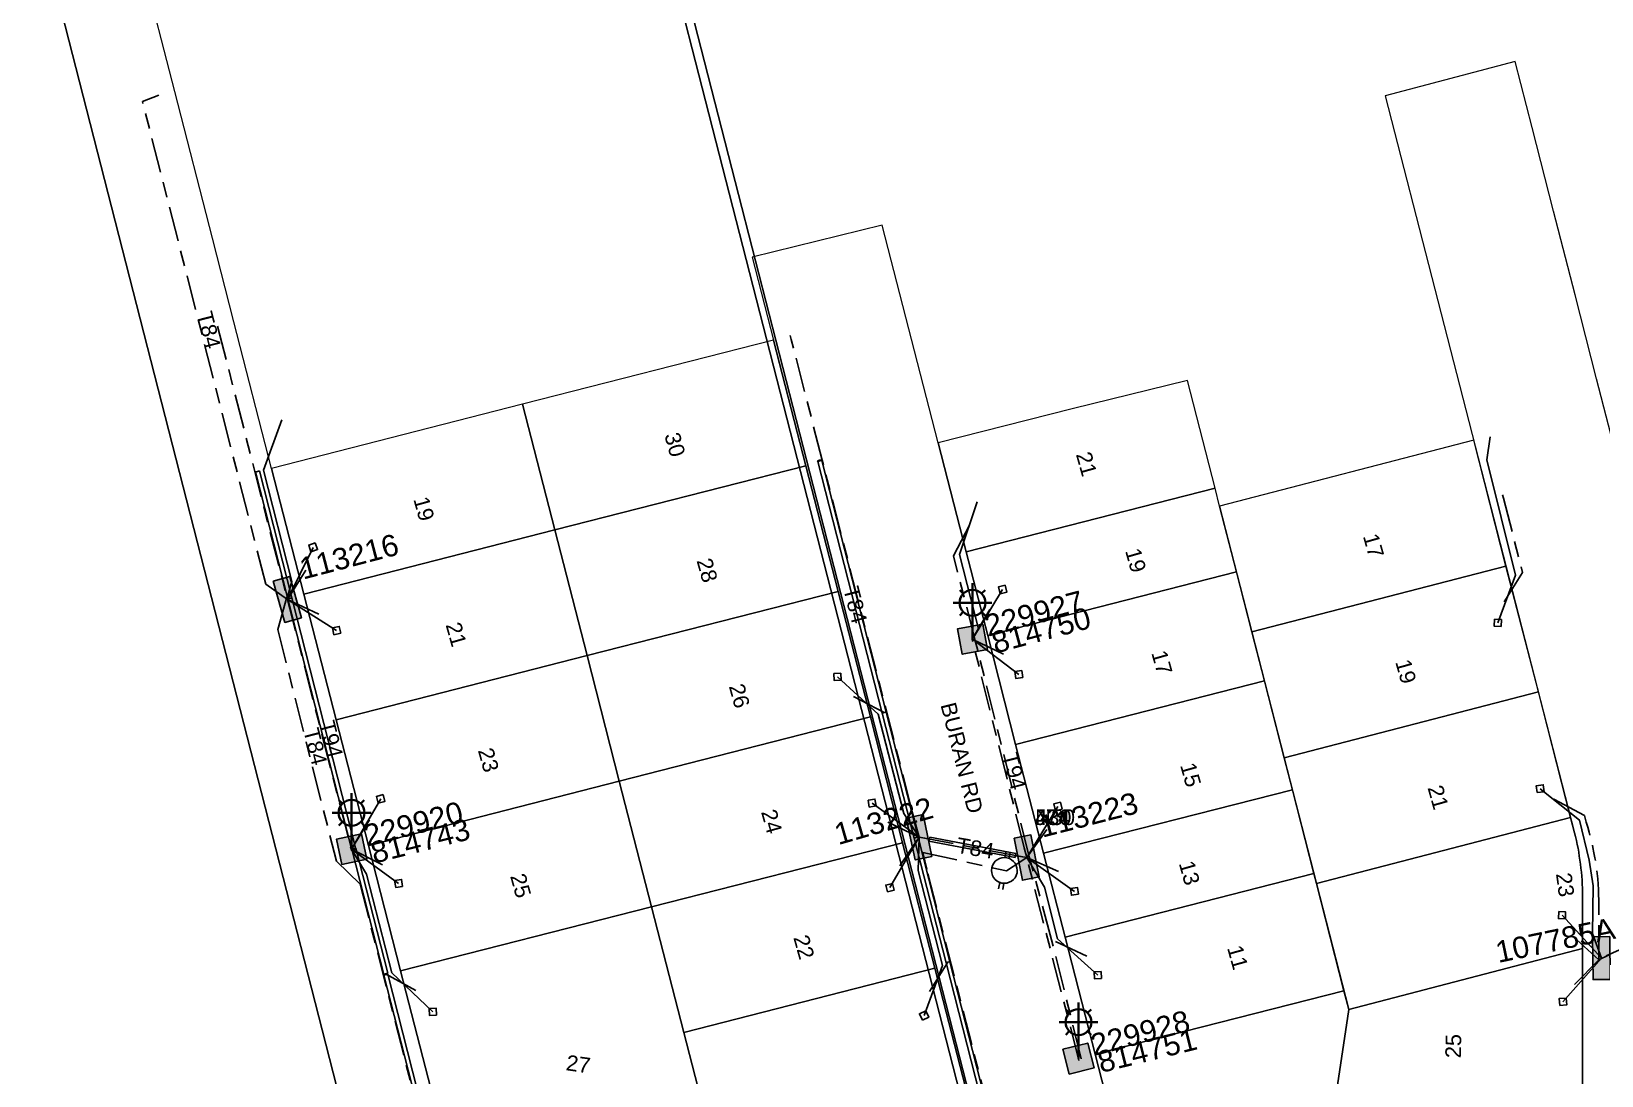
# Model space of a CAD drawing. Header units: metres. Extents: x 307322 to 308805, y 6255611 to 6257083.
# Drawn here: x 308260.2 to 308441.8, y 6256469.2 to 6256590 of the extents above; entities that cross this region are included whole.
import ezdxf
from ezdxf.enums import TextEntityAlignment as Align

# ---------------------------------------------------------------- set-up
doc = ezdxf.new("R2010")
doc.units = ezdxf.units.M
doc.linetypes.add('Cable Exist UG', pattern=[8.2, 4, -1.2, 1.8, -1.2])
doc.layers.get('0').update_dxf_attribs({"color": 6})
for name, color, linetype in [('_User_LV_Exist', 7, 'Continuous'), ('Duct_SP_EXT', 7, 'Continuous'), ('Equip_LV_EXT', 7, 'Continuous'), ('Equip_SP_SL_EXT', 7, 'Continuous'), ('Mains_HV_EXT', 7, 'Continuous'), ('Mains_LV_EXT', 7, 'Continuous'), ('Mains_LV_SL_EXT', 7, 'Continuous'), ('Mains_TR_EXT', 7, 'Continuous'), ('Services_SP_EXT', 7, 'Continuous'), ('SupportsUG_SP_LV_EXT', 7, 'Continuous'), ('SupportsUG_SP_LV_SL_EXT', 7, 'Continuous'), ('Trench_SP_EXT', 7, 'Continuous')]:
    doc.layers.add(name, color=color, linetype=linetype)
doc.layers.add('Cadastre Land Parcels_SP_EXT', color=9, linetype='Continuous', lineweight=5)
doc.layers.add('Cadastre Roads_SP_EXT', color=9, linetype='Continuous', lineweight=5)
doc.layers.add('Features_HIDE', color=1, linetype='Continuous', plot=False)
doc.styles.add('COLUMN_LABEL', font='arial.ttf')
doc.styles.add('iecARIAL', font='arial.ttf', dxfattribs={"height": 2})
doc.styles.add('POLE_LABEL', font='arial.ttf')
doc.styles.get("Standard").update_dxf_attribs({"font": 'arial.ttf'})
doc.linetypes.add('Cable P UG', pattern='A,6,-0.5,["P",Standard,S=1.7,R=0,X=0.5,Y=-1],-2.9', length=9.4)

# ---------------------------------------------------------------- blocks, each defined once
blk = doc.blocks.new('COLUMN_EXT')
blk.add_hatch(color=256).paths.add_polyline_path([(-1.49, 1.48), (-1.49, -1.49), (1.48, -1.49), (1.48, 1.48)])
blk.add_lwpolyline([(-1.49, -1.49), (1.48, -1.49), (1.48, 1.48), (-1.49, 1.48)], close=True)
for tag, height, style, flags, p in [('ASSET_NUM', 2.5, 'COLUMN_LABEL', 8, (2, 2)), ('STRUCTURE_PLANT_NUMBER', 0.2, 'POLE_LABEL', 9, (1.81, 0.03)), ('STREET_CODE', 0.2, 'COLUMN_LABEL', 9, (1.81, -0.2))]:
    blk.add_attdef(tag, text='', height=height, dxfattribs=dict(style=style, flags=flags)).set_placement(p, align=Align.MIDDLE_LEFT)
at = {"flags": 9}
for tag, p in [('COLUMN_TYPE', (1.81, -0.4)), ('OWNED_BY', (1.81, -0.6)), ('STATE', (1.81, -0.8)), ('USAGE', (1.81, -1)), ('STREETNAME', (1.81, -1.6)), ('SUBURB', (1.81, -1.8)), ('LEGEND', (1.81, -1.2)), ('LOCATION', (1.81, -1.4)), ('NOTES', (1.81, -2))]:
    blk.add_attdef(tag, text='', height=0.2, dxfattribs=at).set_placement(p, align=Align.MIDDLE_LEFT)
at = {"flags": 1}
blk.add_attdef('Z', (1.81, -2.35), '', height=0.2, dxfattribs=at)
blk = doc.blocks.new('PILLAR_EXT')
blk.add_hatch(color=256).paths.add_polyline_path([(-2.475, 0.99), (-2.475, -0.99), (2.475, -0.99), (2.475, 0.99)])
blk.add_lwpolyline([(-2.475, -0.99), (2.475, -0.99), (2.475, 0.99), (-2.475, 0.99)], close=True)
at = {"style": 'iecARIAL', "flags": 8}
blk.add_attdef('ASSET_NUM', (1.5, 3.5), '', height=2.5, dxfattribs=at)
for tag, p, flags in [('OWNED_BY', (0, -0.2), 9), ('STATE', (0, -0.4), 9), ('SUPPORT_TYPE', (0, -0.6), 9), ('STREETNAME', (0, -1.8), 9), ('SUBURB', (0, -2), 1), ('USAGE', (0, -0.8), 9), ('LEGEND', (0, -1), 9), ('LOCATION', (0, -1.2), 9), ('NOTES', (0, -1.4), 9), ('PARENT', (0, -1.6), 9)]:
    blk.add_attdef(tag, p, '', height=0.2, dxfattribs=dict(flags=flags))
blk = doc.blocks.new('SL_LANTERN_EXT')
at = {"lineweight": 40}
for p, q in [((-1.46, 5.68), (-1.06, 5.28)), ((0, 1.97), (0, 6.47)), ((1.46, 5.68), (1.06, 5.28)), ((-2.25, 4.22), (2.25, 4.22)), ((-1.46, 2.76), (-1.06, 3.16)), ((0, 0), (0, 2.72)), ((1.46, 2.76), (1.06, 3.16))]:
    blk.add_line(p, q, dxfattribs=at)
blk.add_circle((0, 4.22), 1.5, dxfattribs=at)
at = {"style": 'iecARIAL', "flags": 8}
blk.add_attdef('ASSET_NUM', (1.5, 1.5), '', height=2.5, dxfattribs=at)
for tag, p, height, flags in [('OPERATING_VOLTAGE', (0.98, -1.65), 0.2, 9), ('ORIENTATION', (0.98, -1.85), 0.2, 9), ('CONSTRUCTED_VOLTAGE', (0.98, -0.65), 0.2, 9), ('CONTROL_TYPE', (0.98, -0.85), 0.2, 9), ('LANTERN_PURPOSE', (0.98, -1.05), 0.2, 9), ('LANTERN_TYPE', (0.98, -1.25), 0.2, 9), ('NO_PHASES', (0.98, -1.45), 0.2, 9), ('LNUMBER', (2.18, -3.25), 2.5, 8), ('OWNED_BY', (0.98, -2.05), 0.2, 9), ('STATE', (0.98, -2.25), 0.2, 9), ('USAGE', (0.98, -2.45), 0.2, 9), ('CEXIST', (0.98, -2.65), 0.2, 9), ('CNEW', (0.98, -2.85), 0.2, 9), ('CNUMBER', (0.98, -3.05), 0.2, 9), ('CREMOVE', (0.98, -3.25), 0.2, 9), ('CREPLACE', (0.98, -3.45), 0.2, 9), ('LKINGHEIGHT', (0.98, -3.65), 0.2, 9), ('LBRACKET', (0.98, -3.85), 0.2, 9), ('LBRACKETVOCAB', (0.98, -4.05), 0.2, 9), ('LCATEGORY', (0.98, -4.25), 0.2, 9), ('LCHARGE1', (0.98, -4.45), 0.2, 9), ('LCHARGE1PERCENT', (0.98, -4.65), 0.2, 9), ('LCHARGE2', (0.98, -4.85), 0.2, 9), ('LCHARGE2PERCENT', (0.98, -5.05), 0.2, 9), ('LCHARGE3', (0.98, -5.25), 0.2, 9), ('LCHARGE3PERCENT', (0.98, -5.45), 0.2, 9), ('LEXIST', (0.98, -5.65), 0.2, 9), ('LLAMP', (0.98, -5.85), 0.2, 9), ('LLAMPVOCAB', (0.98, -6.05), 0.2, 9), ('LMAST', (0.98, -6.25), 0.2, 9), ('LMASTVOCAB', (0.98, -6.45), 0.2, 9), ('LNEW', (0.98, -6.65), 0.2, 9), ('LANTNUMBER', (0.98, -6.85), 0.2, 9), ('LOUTREACH', (0.98, -7.25), 0.2, 9), ('LOUTREACHVOCAB', (0.98, -7.45), 0.2, 9), ('STREETNAME', (0.98, -9.25), 0.2, 9), ('LRATECODE', (0.98, -7.65), 0.2, 9), ('LREMOVE', (0.98, -7.85), 0.2, 9), ('LREPLACE', (0.98, -8.05), 0.2, 9), ('LTYPE', (0.98, -8.25), 0.2, 9), ('LTYPEVOCAB', (0.98, -8.45), 0.2, 9), ('LEGEND', (0.98, -8.65), 0.2, 9), ('LOCATION', (0.98, -8.85), 0.2, 9), ('NOTES', (0.98, -9.05), 0.2, 9), ('SUBURB', (0.98, -9.45), 0.2, 1)]:
    blk.add_attdef(tag, p, '', height=height, dxfattribs=dict(flags=flags))
blk = doc.blocks.new('CCP_EXT')
at = {"flags": 9}
for tag, p in [('STATE', (0, -1.8)), ('LIFE_SUPPORT', (0, -1.6)), ('NOTES', (0, -2))]:
    blk.add_attdef(tag, text='', height=0.2, dxfattribs=at).set_placement(p, align=Align.MIDDLE_LEFT)
blk.add_wipeout([(0, 0.57), (0.57, 0), (0, -0.57), (-0.57, 0)])
blk.add_lwpolyline([(-0.57, 0), (0, 0.57), (0.57, 0), (0, -0.57), (-0.57, 0)])
at = {"flags": 1}
blk.add_attdef('Z', (0, 0), '', height=0.2, dxfattribs=at)
at = {"flags": 9}
for tag, p in [('CCP_TYPE', (0, 0)), ('CONSTRUCTED_VOLTAGE', (0, -0.2)), ('OPERATING_VOLTAGE', (0, -0.6)), ('ORIENTATION', (0, -0.8)), ('OWNED_BY', (0, -1)), ('NO_PHASES', (0, -0.4)), ('USAGE', (0, -1.2)), ('LEGEND', (0, -1.4))]:
    blk.add_attdef(tag, text='', height=0.2, dxfattribs=at).set_placement(p, align=Align.MIDDLE_LEFT)
blk = doc.blocks.new('LV_UG_LINKS_OPEN_EXT')
for p, q in [((-0.25, 1.47), (-0.25, 2.22)), ((0.25, 1.47), (0.25, 2.22)), ((-0.25, -1.47), (-0.25, -2.22)), ((0.25, -1.47), (0.25, -2.22))]:
    blk.add_line(p, q)
at = {"flags": 9}
for tag, p in [('ACTUAL_STATUS', (0, 0)), ('CONSTRUCTED_VOLTAGE', (0, -0.2)), ('OPERATING_VOLTAGE', (0, -0.6)), ('ORIENTATION', (0, -0.8)), ('STATE', (0, -1)), ('SWITCH_TYPE', (0, -1.2)), ('NO_PHASES', (0, -0.4)), ('USAGE', (0, -1.4)), ('NOTES', (0, -1.6))]:
    blk.add_attdef(tag, text='', height=0.2, dxfattribs=at).set_placement(p, align=Align.MIDDLE_LEFT)
at = {"flags": 1}
blk.add_attdef('Z', (0, 0), '', height=0.2, dxfattribs=at)
blk.add_wipeout([(-0.25, 1.47), (-0.43, 1.43), (-0.61, 1.36), (-0.77, 1.28), (-0.93, 1.17), (-1.07, 1.05), (-1.19, 0.9), (-1.29, 0.75), (-1.38, 0.58), (-1.44, 0.4), (-1.48, 0.22), (-1.49, 0.03), (-1.49, -0.16), (-1.45, -0.34), (-1.4, -0.52), (-1.32, -0.69), (-1.23, -0.85), (-1.11, -1), (-0.98, -1.13), (-0.83, -1.24), (-0.66, -1.34), (-0.49, -1.41), (-0.31, -1.46), (-0.13, -1.49), (0.06, -1.49), (0.25, -1.47), (0.43, -1.43), (0.61, -1.36), (0.77, -1.28), (0.93, -1.17), (1.07, -1.05), (1.19, -0.9), (1.29, -0.75), (1.38, -0.58), (1.44, -0.4), (1.48, -0.22), (1.49, -0.03), (1.49, 0.16), (1.45, 0.34), (1.4, 0.52), (1.32, 0.69), (1.23, 0.85), (1.11, 1), (0.98, 1.13), (0.83, 1.24), (0.66, 1.34), (0.49, 1.41), (0.31, 1.46), (0.13, 1.49), (-0.06, 1.49)])
blk.add_lwpolyline([(0, -1.49, 1), (0, 1.49, 1)], format="xyb", close=True)

msp = doc.modelspace()

# ---------------------------------------------------------------- linework, layer by layer
at = {"layer": 'Cadastre Land Parcels_SP_EXT', "linetype": 'Continuous'}
msp.add_lwpolyline([(308133.34, 6256707.65), (308096.57, 6256456.38), (308094.84, 6256444.57), (308155.01, 6256435.64), (308288.5, 6256415.83), (308295.95, 6256466.36), (308244.28, 6256668.08)], dxfattribs=at)
for points in [[(308349.8, 6256539.74), (308346.07, 6256554.27), (308317.05, 6256546.85), (308320.77, 6256532.32), (308349.8, 6256539.74)], [(308397.12, 6256537.15), (308393.92, 6256549.6), (308380.59, 6256546.34), (308365.11, 6256542.38), (308368.34, 6256529.79), (308397.12, 6256537.15)], [(308320.77, 6256532.32), (308317.05, 6256546.85), (308288.02, 6256539.42), (308291.75, 6256524.89), (308320.77, 6256532.32)], [(308430.77, 6256528.14), (308427.04, 6256542.69), (308397.65, 6256535.05), (308401.39, 6256520.51), (308430.77, 6256528.14)], [(308353.53, 6256525.21), (308349.8, 6256539.74), (308320.77, 6256532.32), (308324.51, 6256517.78), (308353.53, 6256525.21)], [(308399.6, 6256527.46), (308397.65, 6256535.05), (308397.12, 6256537.15), (308368.34, 6256529.79), (308370.83, 6256520.1), (308399.6, 6256527.46)], [(308324.51, 6256517.78), (308320.77, 6256532.32), (308291.75, 6256524.89), (308295.48, 6256510.36), (308324.51, 6256517.78)], [(308402.83, 6256514.86), (308401.39, 6256520.51), (308399.6, 6256527.46), (308370.83, 6256520.1), (308374.06, 6256507.51), (308402.83, 6256514.86)], [(308434.51, 6256513.6), (308430.77, 6256528.14), (308401.39, 6256520.51), (308405.12, 6256505.96), (308434.51, 6256513.6)], [(308357.26, 6256510.68), (308353.53, 6256525.21), (308324.51, 6256517.78), (308328.23, 6256503.25), (308357.26, 6256510.68)], [(308328.23, 6256503.25), (308324.51, 6256517.78), (308295.48, 6256510.36), (308299.21, 6256495.83), (308328.23, 6256503.25)], [(308406.07, 6256502.27), (308405.12, 6256505.96), (308402.83, 6256514.86), (308374.06, 6256507.51), (308377.29, 6256494.91), (308406.07, 6256502.27)], [(308438.24, 6256499.05), (308434.51, 6256513.6), (308405.12, 6256505.96), (308408.85, 6256491.41), (308438.24, 6256499.05)], [(308360.99, 6256496.14), (308357.26, 6256510.68), (308328.23, 6256503.25), (308331.96, 6256488.72), (308360.99, 6256496.14)], [(308331.96, 6256488.72), (308328.23, 6256503.25), (308299.21, 6256495.83), (308302.94, 6256481.3), (308331.96, 6256488.72)], [(308408.55, 6256492.58), (308406.07, 6256502.27), (308377.29, 6256494.91), (308379.78, 6256485.22), (308408.55, 6256492.58)], [(308439.61, 6256483.89), (308439.62, 6256489.97), (308439.61, 6256490.43), (308439.6, 6256490.89), (308439.58, 6256491.35), (308439.56, 6256491.82), (308439.53, 6256492.28), (308439.49, 6256492.74), (308439.44, 6256493.2), (308439.38, 6256493.66), (308439.32, 6256494.12), (308439.25, 6256494.58), (308439.18, 6256495.03), (308439.1, 6256495.49), (308439, 6256495.94), (308438.91, 6256496.39), (308438.8, 6256496.85), (308438.69, 6256497.29), (308438.24, 6256499.05), (308408.85, 6256491.41), (308412.59, 6256476.86), (308439.61, 6256483.89)], [(308364.72, 6256481.61), (308360.99, 6256496.14), (308331.96, 6256488.72), (308335.69, 6256474.19), (308364.72, 6256481.61)], [(308412.03, 6256479.02), (308408.85, 6256491.41), (308408.55, 6256492.58), (308379.78, 6256485.22), (308383.26, 6256471.66), (308412.03, 6256479.02)], [(308335.69, 6256474.19), (308331.96, 6256488.72), (308302.94, 6256481.3), (308307.73, 6256462.62), (308312.68, 6256458.15), (308340.89, 6256453.97), (308335.69, 6256474.19)], [(308439.61, 6256483.89), (308412.59, 6256476.86), (308410.34, 6256461.92), (308439.61, 6256462.08), (308439.61, 6256483.89)], [(308371.18, 6256456.48), (308364.72, 6256481.61), (308335.69, 6256474.19), (308340.89, 6256453.97), (308365.61, 6256450.3), (308371.18, 6256456.48)], [(308410.34, 6256461.92), (308412.59, 6256476.86), (308412.03, 6256479.02), (308383.26, 6256471.66), (308386.65, 6256458.45), (308388.42, 6256451.57), (308395.85, 6256445.81), (308407.92, 6256444.02), (308410.34, 6256461.92)]]:
    msp.add_lwpolyline(points, close=True, dxfattribs=at)
at = {"layer": 'Duct_SP_EXT'}
for p, q in [((308351.16, 6256540.32), (308351.39, 6256540.38)), ((308351.18, 6256540.24), (308351.16, 6256540.32)), ((308351.18, 6256540.24), (308351.41, 6256540.3)), ((308351.62, 6256540.44), (308351.39, 6256540.38)), ((308351.64, 6256540.36), (308351.41, 6256540.3)), ((308351.64, 6256540.36), (308351.62, 6256540.44)), ((308286.15, 6256539.02), (308286.38, 6256539.08)), ((308289.9, 6256524.33), (308286.15, 6256539.02)), ((308286.62, 6256539.14), (308286.38, 6256539.08)), ((308290.37, 6256524.45), (308286.62, 6256539.14)), ((308289.9, 6256524.33), (308290.13, 6256524.39)), ((308289.9, 6256524.33), (308290.13, 6256524.39)), ((308290.37, 6256524.45), (308290.13, 6256524.39)), ((308290.37, 6256524.45), (308290.13, 6256524.39)), ((308358.62, 6256511.12), (308358.86, 6256511.18)), ((308358.62, 6256511.12), (308358.86, 6256511.18)), ((308359.09, 6256511.24), (308358.86, 6256511.18)), ((308359.09, 6256511.24), (308358.86, 6256511.18)), ((308362.32, 6256496.66), (308362.56, 6256496.72)), ((308362.32, 6256496.66), (308362.56, 6256496.72)), ((308366.01, 6256482.25), (308362.32, 6256496.66)), ((308362.79, 6256496.78), (308362.56, 6256496.72)), ((308362.79, 6256496.78), (308362.56, 6256496.72)), ((308366.47, 6256482.37), (308362.79, 6256496.78)), ((308364.04, 6256496.32), (308364.09, 6256496.56)), ((308364.13, 6256496.79), (308364.09, 6256496.56)), ((308297.28, 6256495.39), (308297.52, 6256495.45)), ((308300.98, 6256480.91), (308297.28, 6256495.39)), ((308297.31, 6256495.29), (308297.54, 6256495.35)), ((308297.75, 6256495.51), (308297.52, 6256495.45)), ((308297.78, 6256495.4), (308297.54, 6256495.35)), ((308366.01, 6256482.25), (308366.24, 6256482.31)), ((308366.01, 6256482.25), (308366.24, 6256482.31)), ((308372.72, 6256456), (308366.01, 6256482.25)), ((308366.47, 6256482.37), (308366.24, 6256482.31)), ((308366.47, 6256482.37), (308366.24, 6256482.31)), ((308373.25, 6256455.86), (308366.47, 6256482.37)), ((308300.98, 6256480.91), (308301.21, 6256480.97)), ((308301, 6256480.82), (308301.24, 6256480.88)), ((308301.45, 6256481.03), (308301.21, 6256480.97)), ((308301.47, 6256480.93), (308301.24, 6256480.88))]:
    msp.add_line(p, q, dxfattribs=at)
at = {"layer": 'Mains_LV_EXT', "linetype": 'Cable Exist UG'}
for points in [[(308289.86, 6256524.25), (308287.34, 6256526.04), (308287.34, 6256526.04), (308273.09, 6256581.88), (308274.97, 6256582.59)], [(308453.47, 6256488.07), (308441.8, 6256482.79)]]:
    msp.add_lwpolyline(points, dxfattribs=at)
at = {"layer": 'Mains_LV_SL_EXT', "linetype": 'Cable Exist UG'}
msp.add_lwpolyline([(308281.78, 6256555.9), (308289.81, 6256524.42)], dxfattribs=at)
at = {"layer": 'Services_SP_EXT'}
for points in [[(308289.81, 6256524.42), (308290.35, 6256526.35), (308290.35, 6256526.35), (308287.07, 6256539.23), (308289.2, 6256545.04)], [(308369.04, 6256519.69), (308369.77, 6256520.88), (308369.77, 6256520.88), (308367.56, 6256529.47), (308369.61, 6256535.57)]]:
    msp.add_lwpolyline(points, dxfattribs=at)
at = {"layer": 'Trench_SP_EXT', "linetype": 'Cable Exist UG'}
for points in [[(308430.35, 6256536.37), (308430.48, 6256536), (308430.48, 6256536), (308432.69, 6256527.38), (308430.31, 6256523.64)], [(308369.4, 6256519.5), (308366.87, 6256529.33), (308368.87, 6256533.16)], [(308289.84, 6256524.27), (308292.24, 6256528.09)], [(308369.04, 6256519.69), (308371.29, 6256523.45)], [(308369.04, 6256519.69), (308373.13, 6256517.73)], [(308358.86, 6256511.18), (308354.87, 6256513.26)], [(308297.27, 6256495.38), (308299.54, 6256499.09)], [(308362.9, 6256496.77), (308358.81, 6256498.74)], [(308375.35, 6256494.43), (308378.15, 6256498.34)], [(308362.9, 6256496.77), (308360.34, 6256492.94)], [(308362.9, 6256496.77), (308363.97, 6256496.58)], [(308297.27, 6256495.38), (308301.45, 6256493.25)], [(308375.35, 6256494.43), (308373.88, 6256494.67)], [(308375.35, 6256494.43), (308379.64, 6256492.52)], [(308441.5, 6256482.59), (308438.3, 6256485.52)], [(308381.65, 6256471.15), (308378.22, 6256484.92)], [(308366.24, 6256482.31), (308363.79, 6256478.41)], [(308441.5, 6256482.59), (308442.64, 6256483.12)], [(308301.21, 6256480.97), (308305.12, 6256478.79)]]:
    msp.add_lwpolyline(points, dxfattribs=at)

# ---------------------------------------------------------------- block references
at = {"layer": 'Equip_SP_SL_EXT'}
ref = msp.add_blockref('SL_LANTERN_EXT', (308369.07, 6256519.67), dxfattribs=at)
ref.add_attrib('ASSET_NUM', '229927', dxfattribs={"layer": '0', "height": 2.5, "rotation": 14.7637, "style": 'iecARIAL'}).set_placement((308370.57, 6256521.17), align=Align.MIDDLE_LEFT)
ref = msp.add_blockref('SL_LANTERN_EXT', (308297.27, 6256495.38), dxfattribs=at)
ref.add_attrib('ASSET_NUM', '229920', dxfattribs={"layer": '0', "height": 2.5, "rotation": 14.3199, "style": 'iecARIAL'}).set_placement((308298.77, 6256496.88), align=Align.MIDDLE_LEFT)
ref = msp.add_blockref('SL_LANTERN_EXT', (308381.33, 6256471.17), dxfattribs=at)
ref.add_attrib('ASSET_NUM', '229928', dxfattribs={"layer": '0', "height": 2.5, "rotation": 14.5995, "style": 'iecARIAL'}).set_placement((308382.83, 6256472.67), align=Align.MIDDLE_LEFT)
at = {"layer": 'SupportsUG_SP_LV_EXT'}
ref = msp.add_blockref('PILLAR_EXT', (308289.84, 6256524.27), dxfattribs=dict(at, rotation=285.7112739962664))
ref.add_attrib('ASSET_NUM', '113216', dxfattribs={"layer": '0', "height": 2.5, "rotation": 14.6725, "style": 'iecARIAL'}).set_placement((308291.34, 6256527.77), align=Align.MIDDLE_LEFT)
ref = msp.add_blockref('PILLAR_EXT', (308375.34, 6256494.42), dxfattribs=dict(at, rotation=281.0134610904511))
ref.add_attrib('ASSET_NUM', '113223', dxfattribs={"layer": '0', "height": 2.5, "rotation": 14.405, "style": 'iecARIAL'}).set_placement((308376.84, 6256497.92), align=Align.MIDDLE_LEFT)
ref = msp.add_blockref('PILLAR_EXT', (308362.9, 6256496.77), dxfattribs=dict(at, rotation=101.9761919801977))
ref.add_attrib('ASSET_NUM', '113222', dxfattribs={"layer": '0', "height": 2.5, "rotation": 16.0451, "style": 'iecARIAL'}).set_placement((308364.4, 6256500.27), align=Align.MIDDLE_RIGHT)
ref = msp.add_blockref('PILLAR_EXT', (308441.8, 6256482.79), dxfattribs=dict(at, rotation=90.62571692650144))
ref.add_attrib('ASSET_NUM', '107785A', dxfattribs={"layer": '0', "height": 2.5, "rotation": 11.7631, "style": 'iecARIAL'}).set_placement((308443.3, 6256486.29), align=Align.MIDDLE_RIGHT)
at = {"layer": 'SupportsUG_SP_LV_SL_EXT'}
ref = msp.add_blockref('COLUMN_EXT', (308369.07, 6256519.67), dxfattribs=dict(at, rotation=190.789428121099))
ref.add_attrib('ASSET_NUM', '814750', dxfattribs={"layer": '0', "height": 2.5, "rotation": 15.0109, "style": 'COLUMN_LABEL'}).set_placement((308371.07, 6256520.42), align=Align.TOP_LEFT)
ref = msp.add_blockref('COLUMN_EXT', (308297.27, 6256495.38), dxfattribs=dict(at, rotation=191.9525235710357))
ref.add_attrib('ASSET_NUM', '814743', dxfattribs={"layer": '0', "height": 2.5, "rotation": 14.2539, "style": 'COLUMN_LABEL'}).set_placement((308299.27, 6256496.13), align=Align.TOP_LEFT)
ref = msp.add_blockref('COLUMN_EXT', (308381.33, 6256471.17), dxfattribs=dict(at, rotation=13.99143492242594))
ref.add_attrib('ASSET_NUM', '814751', dxfattribs={"layer": '0', "height": 2.5, "rotation": 13.8168, "style": 'COLUMN_LABEL'}).set_placement((308383.33, 6256471.92), align=Align.TOP_LEFT)

# ---------------------------------------------------------------- texts
at = {"layer": '_User_LV_Exist'}
for s, rotation, p in [('T84', 284.3156, (308279.36, 6256557.32)), ('T84', 284.3449, (308354.11, 6256525.52)), ('T84', 284.2059, (308291.68, 6256509.14)), ('T94', 284.3156, (308293.5, 6256509.99)), ('T94', 284.4135, (308372.49, 6256506.28))]:
    msp.add_text(s, height=1.8, rotation=rotation, dxfattribs=at).set_placement(p)
at = {"layer": 'Cadastre Land Parcels_SP_EXT'}
for s, rotation, p in [('30', 285.7422, (308333.42, 6256543.29)), ('21', 285.746, (308381.02, 6256541.05)), ('19', 285.7386, (308304.4, 6256535.87)), ('17', 285.7476, (308414.21, 6256531.6)), ('28', 285.7504, (308337.15, 6256528.76)), ('19', 285.7481, (308386.71, 6256529.91)), ('21', 285.7468, (308308.13, 6256521.34)), ('17', 285.746, (308389.74, 6256518.09)), ('19', 285.7512, (308417.95, 6256517.05)), ('26', 285.7422, (308340.88, 6256514.23)), ('23', 285.7458, (308311.86, 6256506.81)), ('15', 285.7407, (308393.07, 6256505.1)), ('21', 285.7465, (308421.68, 6256502.5)), ('24', 285.7504, (308344.61, 6256499.7)), ('25', 285.7458, (308315.59, 6256492.28)), ('13', 285.7412, (308392.92, 6256493.75)), ('23', 277.7486, (308436.54, 6256492.54)), ('22', 285.7468, (308348.34, 6256485.17)), ('11', 285.747, (308398.5, 6256483.98)), ('25', 88.5995, (308425.54, 6256471.19)), ('27', 351.972, (308321.98, 6256469.83))]:
    msp.add_text(s, height=1.8, rotation=rotation, dxfattribs=at).set_placement(p)
at = {"layer": 'Cadastre Roads_SP_EXT'}
msp.add_text('BURAN RD', height=1.8, rotation=284.2654, dxfattribs=at).set_placement((308365.36, 6256512.09))

# ---------------------------------------------------------------- next in the draw order: block references
at = {"layer": 'Services_SP_EXT'}
for p, rotation in [((308292.82, 6256530.3), 243.711274046438), ((308372.56, 6256525.42), 238.7894278719335), ((308429.83, 6256521.56), 132.8939613039042), ((308295.53, 6256520.67), 147.7112739720088), ((308353.46, 6256515.32), 317.5410993980423), ((308374.43, 6256515.6), 142.7894278071638), ((308300.64, 6256501.2), 239.9525238878087), ((308434.73, 6256502.38), 52.98738572370044), ((308357.46, 6256500.72), 323.9761921272317), ((308378.95, 6256500.32), 239.0134610446224), ((308302.71, 6256491.42), 143.9525238312335), ((308359.53, 6256490.94), 59.97619193052126), ((308380.86, 6256490.51), 143.0134612918558), ((308437.25, 6256487.74), 312.6257170467027), ((308383.57, 6256480.8), 137.7416970857443), ((308437.36, 6256477.74), 48.62571685693337), ((308306.67, 6256476.57), 136.5244914328467), ((308363.48, 6256476.15), 69.78287209492018)]:
    msp.add_blockref('CCP_EXT', p, dxfattribs=dict(at, rotation=rotation))

# ---------------------------------------------------------------- next in the draw order: linework, layer by layer
at = {"layer": 'Cadastre Roads_SP_EXT', "linetype": 'Continuous'}
for points in [[(308244.28, 6256668.08), (308295.95, 6256466.36), (308292.87, 6256445.42), (308312.65, 6256442.48), (308327.48, 6256440.28), (308342.3, 6256438.08), (308357.13, 6256435.88), (308363.51, 6256434.94), (308365.61, 6256450.3), (308365.61, 6256450.3), (308340.89, 6256453.97), (308312.68, 6256458.15), (308307.73, 6256462.62), (308302.94, 6256481.3), (308299.21, 6256495.83), (308295.48, 6256510.36), (308291.75, 6256524.89), (308288.02, 6256539.42), (308283.67, 6256556.38), (308281.18, 6256566.07), (308276.83, 6256583.02), (308273.1, 6256597.55)], [(308443.74, 6256540.11), (308441.25, 6256549.8), (308438.77, 6256559.49), (308436.28, 6256569.18), (308433.79, 6256578.87), (308431.83, 6256586.48), (308416.81, 6256582.52), (308438.69, 6256497.29), (308438.8, 6256496.85), (308438.91, 6256496.39), (308439, 6256495.94), (308439.1, 6256495.49), (308439.18, 6256495.03), (308439.25, 6256494.58), (308439.32, 6256494.12), (308439.38, 6256493.66), (308439.44, 6256493.2), (308439.49, 6256492.74), (308439.53, 6256492.28), (308439.56, 6256491.82), (308439.58, 6256491.35), (308439.6, 6256490.89), (308439.61, 6256490.43), (308439.62, 6256489.97), (308439.6, 6256445.22)]]:
    msp.add_lwpolyline(points, dxfattribs=at)
msp.add_lwpolyline([(308386.65, 6256458.45), (308383.26, 6256471.66), (308379.78, 6256485.22), (308377.29, 6256494.91), (308374.06, 6256507.51), (308370.83, 6256520.1), (308368.34, 6256529.79), (308365.11, 6256542.38), (308358.64, 6256567.58), (308343.61, 6256563.87), (308346.07, 6256554.27), (308349.8, 6256539.74), (308353.53, 6256525.21), (308357.26, 6256510.68), (308360.99, 6256496.14), (308364.72, 6256481.61), (308371.18, 6256456.48), (308386.65, 6256458.45)], close=True, dxfattribs=at)
at = {"layer": 'Duct_SP_EXT'}
for p, q in [((308358.62, 6256511.12), (308351.18, 6256540.24)), ((308359.09, 6256511.24), (308351.64, 6256540.36)), ((308297.31, 6256495.29), (308289.9, 6256524.33)), ((308297.78, 6256495.4), (308290.37, 6256524.45)), ((308362.32, 6256496.66), (308358.62, 6256511.12)), ((308362.79, 6256496.78), (308359.09, 6256511.24)), ((308301.45, 6256481.03), (308297.75, 6256495.51)), ((308305.89, 6256461.67), (308301, 6256480.82)), ((308306.32, 6256461.92), (308301.47, 6256480.93))]:
    msp.add_line(p, q, dxfattribs=at)
at = {"layer": 'Features_HIDE', "linetype": 'Cable P UG'}
for points in [[(308183.58, 6257083.5), (308166, 6256954.4), (308174.59, 6256948.32), (308240.22, 6256964.22), (308382.5, 6256409.09), (308466.56, 6256395.63), (308470.2, 6256387.35), (308463.86, 6256367.61), (308463.88, 6256361.11)], [(308304.26, 6256718.45), (308383.31, 6256409.98), (308467.25, 6256396.54), (308471.27, 6256387.41), (308464.88, 6256367.55), (308464.85, 6256361.05)]]:
    msp.add_lwpolyline(points, dxfattribs=at)
at = {"layer": 'Mains_LV_EXT', "linetype": 'Cable Exist UG'}
for points in [[(308362.9, 6256496.77), (308361.99, 6256500.14), (308361.99, 6256500.14), (308351.7, 6256540.38), (308348.11, 6256554.35), (308348, 6256554.79)], [(308289.79, 6256524.53), (308288.73, 6256520.81), (308288.73, 6256520.81), (308295.51, 6256494), (308298.26, 6256491.34), (308298.26, 6256491.34), (308305.84, 6256461.63), (308310.76, 6256457.11), (308310.78, 6256454.44), (308310.78, 6256454.44), (308327.02, 6256452.07), (308326.15, 6256444.2), (308327.86, 6256442.32)], [(308289.79, 6256524.53), (308297.28, 6256495.18)]]:
    msp.add_lwpolyline(points, dxfattribs=at)
at = {"layer": 'Services_SP_EXT'}
for points in [[(308428.95, 6256543.08), (308428.54, 6256540.44), (308431.88, 6256527.09), (308429.83, 6256521.56)], [(308289.84, 6256524.27), (308292.82, 6256530.3)], [(308369.07, 6256519.67), (308372.56, 6256525.42)], [(308289.84, 6256524.27), (308295.53, 6256520.67)], [(308369.07, 6256519.67), (308374.43, 6256515.6)], [(308362.9, 6256496.77), (308361.12, 6256499.51), (308361.12, 6256499.51), (308358.18, 6256511.01), (308353.46, 6256515.32)], [(308441.8, 6256482.79), (308440.78, 6256485.62), (308440.85, 6256491.16), (308440.38, 6256494.1), (308439.26, 6256498.75), (308434.73, 6256502.38)], [(308297.27, 6256495.38), (308300.64, 6256501.2)], [(308362.9, 6256496.77), (308357.46, 6256500.72)], [(308362.9, 6256496.77), (308359.53, 6256490.94)], [(308362.9, 6256496.77), (308362.8, 6256492.94), (308362.8, 6256492.94), (308365.61, 6256481.94), (308363.48, 6256476.15)], [(308297.27, 6256495.38), (308302.71, 6256491.42)], [(308297.27, 6256495.38), (308298.99, 6256492.51), (308298.99, 6256492.51), (308301.91, 6256481.09), (308306.67, 6256476.57)], [(308441.8, 6256482.79), (308437.25, 6256487.74)], [(308441.8, 6256482.79), (308437.36, 6256477.74)]]:
    msp.add_lwpolyline(points, dxfattribs=at)
at = {"layer": 'Trench_SP_EXT', "linetype": 'Cable Exist UG'}
for points in [[(308289.84, 6256524.27), (308293.95, 6256522.36)], [(308375.64, 6256494.5), (308369.4, 6256519.5)], [(308382.29, 6256483.02), (308378.22, 6256484.92), (308375.64, 6256494.5)], [(308441.5, 6256482.59), (308438.3, 6256479.37)]]:
    msp.add_lwpolyline(points, dxfattribs=at)
msp.add_lwpolyline([(308441.5, 6256482.59), (308441.5, 6256488.9), (308441.5, 6256488.9, 0.07958), (308440.04, 6256498.52), (308440.04, 6256498.52), (308439.84, 6256499.3), (308436.02, 6256501.31)], format="xyb", dxfattribs=at)

# ---------------------------------------------------------------- next in the draw order: texts
at = {"layer": 'Mains_HV_EXT'}
for s in ['430', 'N50']:
    msp.add_text(s, height=1.8, dxfattribs=at).set_placement((308376.32, 6256498.18))
at = {"layer": 'Mains_TR_EXT'}
for s in ['J74', '430']:
    msp.add_text(s, height=1.8, dxfattribs=at).set_placement((308376.32, 6256498.18))

# ---------------------------------------------------------------- next in the draw order: block references
at = {"layer": 'Equip_LV_EXT', "rotation": 168.604221561973}
msp.add_blockref('LV_UG_LINKS_OPEN_EXT', (308372.76, 6256492.93), dxfattribs=at)

# ---------------------------------------------------------------- next in the draw order: linework, layer by layer
at = {"layer": 'Duct_SP_EXT'}
for p, q in [((308364.04, 6256496.32), (308374, 6256494.41)), ((308364.13, 6256496.79), (308374.09, 6256494.88)), ((308374, 6256494.41), (308374.04, 6256494.64)), ((308374.09, 6256494.88), (308374.04, 6256494.64))]:
    msp.add_line(p, q, dxfattribs=at)
at = {"layer": 'Mains_LV_EXT', "linetype": 'Cable Exist UG'}
for points in [[(308375.34, 6256494.43), (308375.06, 6256495.54), (308375.06, 6256495.54), (308369.04, 6256519.69)], [(308362.9, 6256496.77), (308375.34, 6256494.42)], [(308372.35, 6256435.64), (308374.17, 6256436.4), (308371.78, 6256454.06), (308373.05, 6256456.91), (308373.05, 6256456.91), (308363.8, 6256493.06), (308363.34, 6256494.99), (308372.99, 6256492.88), (308375.34, 6256494.42)]]:
    msp.add_lwpolyline(points, dxfattribs=at)
at = {"layer": 'Mains_LV_SL_EXT', "linetype": 'Cable Exist UG'}
msp.add_lwpolyline([(308381.39, 6256470.96), (308375.34, 6256494.43)], dxfattribs=at)
at = {"layer": 'Services_SP_EXT'}
for points in [[(308375.34, 6256494.42), (308378.95, 6256500.32)], [(308375.34, 6256494.42), (308380.86, 6256490.51)], [(308375.34, 6256494.42), (308377.42, 6256491.01), (308377.42, 6256491.01), (308378.91, 6256485.03), (308383.57, 6256480.8)]]:
    msp.add_lwpolyline(points, dxfattribs=at)

# ---------------------------------------------------------------- next in the draw order: texts
at = {"layer": '_User_LV_Exist'}
msp.add_text('T84', height=1.8, rotation=350.0494, dxfattribs=at).set_placement((308367.11, 6256495))

doc.saveas('drawing.dxf')
